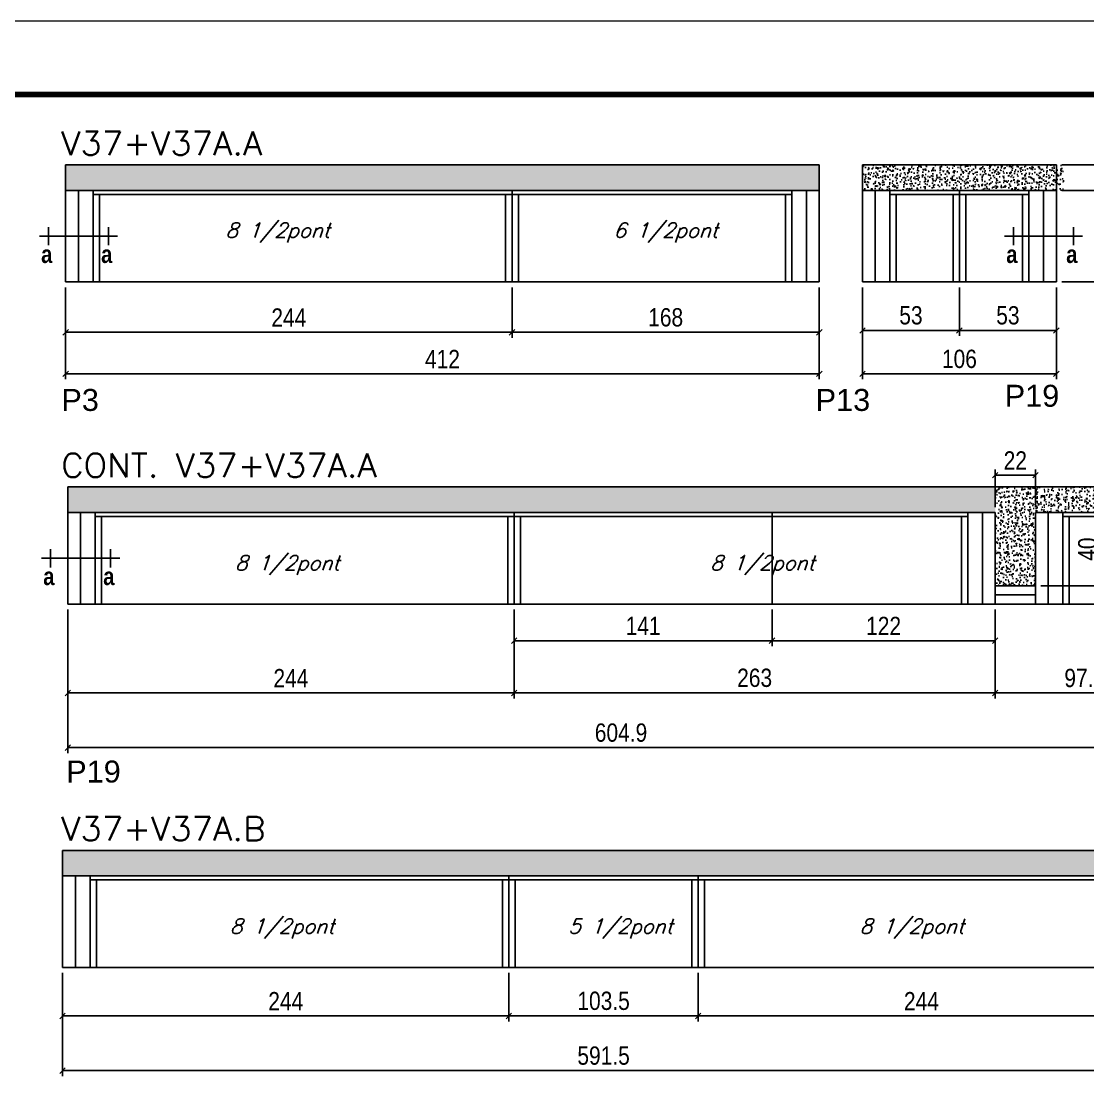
# Model space of a CAD drawing. Header units: millimetres. Extents: x 2921 to 9246, y 316 to 11751.
# Drawn here: x 8078 to 8661, y 4232 to 4812 of the extents above; entities that cross this region are included whole.
import ezdxf

# ---------------------------------------------------------------- set-up
doc = ezdxf.new("R2010")
doc.units = ezdxf.units.MM
doc.linetypes.add('DASHED', pattern=[0.75, 0.5, -0.25])
for name, color, linetype in [('1', 3, 'Continuous'), ('5', 5, 'Continuous'), ('COTA', 241, 'Continuous'), ('detalhes', 4, 'Continuous'), ('NOMENCLATURA', 7, 'Continuous'), ('Painéis', 200, 'Continuous'), ('SARR_2.2x7', 40, 'Continuous'), ('SARR_3.5x7', 81, 'Continuous'), ('SARR_EDITAR', 141, 'Continuous'), ('texto', 7, 'Continuous')]:
    doc.layers.add(name, color=color, linetype=linetype)
for name, color, linetype, lineweight in [('Folhas', 255, 'Continuous', 9), ('SARRAFO DE PRESSAO', 251, 'DASHED', 9), ('Texto Seção', 7, 'Continuous', 15)]:
    doc.layers.add(name, color=color, linetype=linetype, lineweight=lineweight)
doc.styles.add('COTA TECNICA', font='techl___.ttf', dxfattribs={"height": 10})
doc.styles.add('REGUA-120', font='ROMANS.shx', dxfattribs={"height": 15})
doc.styles.add('Romans', font='romans.shx')
doc.styles.get("Standard").update_dxf_attribs({"font": 'arial.ttf'})
doc.styles.add('TECNICA', font='techb___.ttf', dxfattribs={"height": 10})
doc.dimstyles.new('PAINEL', dxfattribs={"dimtxt": 10, "dimasz": 3, "dimexe": 3, "dimexo": 3, "dimgap": 3, "dimtad": 1, "dimdec": 1, "dimzin": 12, "dimdsep": 46, "dimtxsty": 'COTA TECNICA', "dimblk1": 'OBLIQUE', "dimblk2": 'OBLIQUE', "dimsah": 1, "dimcen": 0.9, "dimclrd": 4, "dimclre": 4, "dimclrt": 240, "dimadec": 1, "dimazin": 3, "dimtfac": 1, "dimtdec": 1, "dimtmove": 0, "dimatfit": 3, "dimfxl": 1, "dimtolj": 1, "dimtzin": 12, "dimarcsym": 0})

# ---------------------------------------------------------------- blocks, each defined once
blk = doc.blocks.new('9999999999')
at = {"layer": 'Folhas'}
blk.add_lwpolyline([(98138.98, 34190.21), (99623.98, 34190.21), (99623.98, 35240.21), (98138.98, 35240.21)], close=True, dxfattribs=at)
at = {"layer": 'Folhas', "color": 30, "const_width": 3}
blk.add_lwpolyline([(98213.98, 34230.21), (99583.98, 34230.21), (99583.98, 35200.21), (98213.98, 35200.21)], close=True, dxfattribs=at)
blk = doc.blocks.new('_Oblique')
at = {"layer": '1', "color": 0, "lineweight": -2}
blk.add_line((-0.5, -0.5), (0.5, 0.5), dxfattribs=at)
blk = doc.blocks.new('*D354')
at = {"layer": 'Defpoints', "color": 0, "transparency": 16777216}
for p in [(8346.67, 4669.19), (8514.67, 4669.19), (8346.67, 4641.64)]:
    blk.add_point(p, dxfattribs=at)
at = {"layer": 'Painéis', "color": 4, "lineweight": -2, "transparency": 16777216}
for p, q in [((8346.67, 4666.19), (8346.67, 4638.64)), ((8514.67, 4666.19), (8514.67, 4638.64)), ((8514.67, 4641.64), (8346.67, 4641.64))]:
    blk.add_line(p, q, dxfattribs=at)
at = {"layer": 'Painéis', "color": 4, "lineweight": -2, "transparency": 16777216, "xscale": 3, "yscale": 3, "zscale": 3, "rotation": 180}
blk.add_blockref('_Oblique', (8346.67, 4641.64), dxfattribs=at)
at = {"layer": 'Painéis', "color": 4, "lineweight": -2, "transparency": 16777216, "xscale": 3, "yscale": 3, "zscale": 3}
blk.add_blockref('_Oblique', (8514.67, 4641.64), dxfattribs=at)
at = {"layer": 'Painéis', "color": 240, "lineweight": 5, "transparency": 16777216, "insert": (8430.67, 4649.77), "char_height": 10, "attachment_point": 5, "style": 'COTA TECNICA'}
blk.add_mtext('\\A1;168', dxfattribs=at)
blk = doc.blocks.new('*D968')
at = {"layer": 'Defpoints', "color": 0, "transparency": 16777216}
for p in [(8102.67, 4669.19), (8346.67, 4669.19), (8346.67, 4641.64)]:
    blk.add_point(p, dxfattribs=at)
at = {"layer": 'Painéis', "color": 4, "lineweight": -2, "transparency": 16777216}
for p, q in [((8102.67, 4666.19), (8102.67, 4638.64)), ((8346.67, 4666.19), (8346.67, 4638.64)), ((8102.67, 4641.64), (8346.67, 4641.64))]:
    blk.add_line(p, q, dxfattribs=at)
at = {"layer": 'Painéis', "color": 4, "lineweight": -2, "transparency": 16777216, "xscale": 3, "yscale": 3, "zscale": 3, "rotation": 180}
blk.add_blockref('_Oblique', (8102.67, 4641.64), dxfattribs=at)
at = {"layer": 'Painéis', "color": 4, "lineweight": -2, "transparency": 16777216, "xscale": 3, "yscale": 3, "zscale": 3}
blk.add_blockref('_Oblique', (8346.67, 4641.64), dxfattribs=at)
at = {"layer": 'Painéis', "color": 240, "lineweight": 5, "transparency": 16777216, "insert": (8224.67, 4649.71), "char_height": 10, "attachment_point": 5, "style": 'COTA TECNICA'}
blk.add_mtext('\\A1;244', dxfattribs=at)
blk = doc.blocks.new('*D969')
at = {"layer": 'Defpoints', "color": 0, "transparency": 16777216}
for p in [(8102.67, 4669.19), (8514.67, 4669.19), (8514.67, 4618.95)]:
    blk.add_point(p, dxfattribs=at)
at = {"layer": 'Painéis', "color": 4, "lineweight": -2, "transparency": 16777216}
for p, q in [((8102.67, 4666.19), (8102.67, 4615.95)), ((8514.67, 4666.19), (8514.67, 4615.95)), ((8102.67, 4618.95), (8514.67, 4618.95))]:
    blk.add_line(p, q, dxfattribs=at)
at = {"layer": 'Painéis', "color": 4, "lineweight": -2, "transparency": 16777216, "xscale": 3, "yscale": 3, "zscale": 3, "rotation": 180}
blk.add_blockref('_Oblique', (8102.67, 4618.95), dxfattribs=at)
at = {"layer": 'Painéis', "color": 4, "lineweight": -2, "transparency": 16777216, "xscale": 3, "yscale": 3, "zscale": 3}
blk.add_blockref('_Oblique', (8514.67, 4618.95), dxfattribs=at)
at = {"layer": 'Painéis', "color": 240, "lineweight": 5, "transparency": 16777216, "insert": (8308.67, 4627.02), "char_height": 10, "attachment_point": 5, "style": 'COTA TECNICA'}
blk.add_mtext('\\A1;412', dxfattribs=at)
blk = doc.blocks.new('*D356')
at = {"layer": 'Defpoints', "color": 0, "transparency": 16777216}
for p in [(8591.25, 4669.19), (8644.25, 4669.19), (8591.25, 4642.65)]:
    blk.add_point(p, dxfattribs=at)
at = {"layer": 'Painéis', "color": 4, "lineweight": -2, "transparency": 16777216}
for p, q in [((8591.25, 4666.19), (8591.25, 4639.65)), ((8644.25, 4666.19), (8644.25, 4639.65)), ((8644.25, 4642.65), (8591.25, 4642.65))]:
    blk.add_line(p, q, dxfattribs=at)
at = {"layer": 'Painéis', "color": 4, "lineweight": -2, "transparency": 16777216, "xscale": 3, "yscale": 3, "zscale": 3, "rotation": 180}
blk.add_blockref('_Oblique', (8591.25, 4642.65), dxfattribs=at)
at = {"layer": 'Painéis', "color": 4, "lineweight": -2, "transparency": 16777216, "xscale": 3, "yscale": 3, "zscale": 3}
blk.add_blockref('_Oblique', (8644.25, 4642.65), dxfattribs=at)
at = {"layer": 'Painéis', "color": 240, "lineweight": 5, "transparency": 16777216, "insert": (8617.75, 4650.87), "char_height": 10, "attachment_point": 5, "style": 'COTA TECNICA'}
blk.add_mtext('\\A1;53', dxfattribs=at)
blk = doc.blocks.new('*D970')
at = {"layer": 'Defpoints', "color": 0, "transparency": 16777216}
for p in [(8538.25, 4669.19), (8591.25, 4669.19), (8591.25, 4642.65)]:
    blk.add_point(p, dxfattribs=at)
at = {"layer": 'Painéis', "color": 4, "lineweight": -2, "transparency": 16777216}
for p, q in [((8538.25, 4666.19), (8538.25, 4639.65)), ((8591.25, 4666.19), (8591.25, 4639.65)), ((8538.25, 4642.65), (8591.25, 4642.65))]:
    blk.add_line(p, q, dxfattribs=at)
at = {"layer": 'Painéis', "color": 4, "lineweight": -2, "transparency": 16777216, "xscale": 3, "yscale": 3, "zscale": 3, "rotation": 180}
blk.add_blockref('_Oblique', (8538.25, 4642.65), dxfattribs=at)
at = {"layer": 'Painéis', "color": 4, "lineweight": -2, "transparency": 16777216, "xscale": 3, "yscale": 3, "zscale": 3}
blk.add_blockref('_Oblique', (8591.25, 4642.65), dxfattribs=at)
at = {"layer": 'Painéis', "color": 240, "lineweight": 5, "transparency": 16777216, "insert": (8564.75, 4650.87), "char_height": 10, "attachment_point": 5, "style": 'COTA TECNICA'}
blk.add_mtext('\\A1;53', dxfattribs=at)
blk = doc.blocks.new('*D357')
at = {"layer": 'Defpoints', "color": 0, "transparency": 16777216}
for p in [(8538.25, 4669.19), (8644.25, 4669.19), (8644.25, 4618.95)]:
    blk.add_point(p, dxfattribs=at)
at = {"layer": 'Painéis', "color": 4, "lineweight": -2, "transparency": 16777216}
for p, q in [((8538.25, 4666.19), (8538.25, 4615.95)), ((8644.25, 4666.19), (8644.25, 4615.95)), ((8538.25, 4618.95), (8644.25, 4618.95))]:
    blk.add_line(p, q, dxfattribs=at)
at = {"layer": 'Painéis', "color": 4, "lineweight": -2, "transparency": 16777216, "xscale": 3, "yscale": 3, "zscale": 3, "rotation": 180}
blk.add_blockref('_Oblique', (8538.25, 4618.95), dxfattribs=at)
at = {"layer": 'Painéis', "color": 4, "lineweight": -2, "transparency": 16777216, "xscale": 3, "yscale": 3, "zscale": 3}
blk.add_blockref('_Oblique', (8644.25, 4618.95), dxfattribs=at)
at = {"layer": 'Painéis', "color": 240, "lineweight": 5, "transparency": 16777216, "insert": (8591.25, 4627.05), "char_height": 10, "attachment_point": 5, "style": 'COTA TECNICA'}
blk.add_mtext('\\A1;106', dxfattribs=at)
blk = doc.blocks.new('*D358')
at = {"layer": 'COTA', "color": 4, "linetype": 'ByBlock', "lineweight": -2, "transparency": 16777216}
for p, q in [((8103.81, 4490.09), (8103.81, 4441.48)), ((8347.81, 4490.09), (8347.81, 4441.48)), ((8103.81, 4444.48), (8347.81, 4444.48))]:
    blk.add_line(p, q, dxfattribs=at)
at = {"layer": 'Defpoints', "color": 0, "linetype": 'ByBlock', "transparency": 16777216}
for p in [(8103.81, 4493.09), (8347.81, 4493.09), (8347.81, 4444.48)]:
    blk.add_point(p, dxfattribs=at)
at = {"layer": 'COTA', "color": 4, "linetype": 'ByBlock', "lineweight": -2, "transparency": 16777216, "xscale": 3, "yscale": 3, "zscale": 3, "rotation": 180}
blk.add_blockref('_Oblique', (8103.81, 4444.48), dxfattribs=at)
at = {"layer": 'COTA', "color": 4, "linetype": 'ByBlock', "lineweight": -2, "transparency": 16777216, "xscale": 3, "yscale": 3, "zscale": 3}
blk.add_blockref('_Oblique', (8347.81, 4444.48), dxfattribs=at)
at = {"layer": 'COTA', "color": 240, "linetype": 'ByBlock', "transparency": 16777216, "insert": (8225.81, 4452.56), "char_height": 10, "attachment_point": 5, "style": 'COTA TECNICA'}
blk.add_mtext('\\A1;244', dxfattribs=at)
blk = doc.blocks.new('*D359')
at = {"layer": 'COTA', "color": 4, "linetype": 'ByBlock', "lineweight": -2, "transparency": 16777216}
for p, q in [((8347.81, 4490.09), (8347.81, 4441.48)), ((8610.81, 4490.09), (8610.81, 4441.48)), ((8347.81, 4444.48), (8610.81, 4444.48))]:
    blk.add_line(p, q, dxfattribs=at)
at = {"layer": 'Defpoints', "color": 0, "linetype": 'ByBlock', "transparency": 16777216}
for p in [(8347.81, 4493.09), (8610.81, 4493.09), (8610.81, 4444.48)]:
    blk.add_point(p, dxfattribs=at)
at = {"layer": 'COTA', "color": 4, "linetype": 'ByBlock', "lineweight": -2, "transparency": 16777216, "xscale": 3, "yscale": 3, "zscale": 3, "rotation": 180}
blk.add_blockref('_Oblique', (8347.81, 4444.48), dxfattribs=at)
at = {"layer": 'COTA', "color": 4, "linetype": 'ByBlock', "lineweight": -2, "transparency": 16777216, "xscale": 3, "yscale": 3, "zscale": 3}
blk.add_blockref('_Oblique', (8610.81, 4444.48), dxfattribs=at)
at = {"layer": 'COTA', "color": 240, "linetype": 'ByBlock', "transparency": 16777216, "insert": (8479.31, 4452.7), "char_height": 10, "width": 210.731, "attachment_point": 5, "style": 'COTA TECNICA'}
blk.add_mtext('\\A1;263', dxfattribs=at)
blk = doc.blocks.new('*D971')
at = {"layer": 'COTA', "color": 4, "linetype": 'ByBlock', "lineweight": -2, "transparency": 16777216}
for p, q in [((8103.81, 4490.09), (8103.81, 4411.6)), ((8708.71, 4490.09), (8708.71, 4411.6)), ((8103.81, 4414.6), (8708.71, 4414.6))]:
    blk.add_line(p, q, dxfattribs=at)
at = {"layer": 'Defpoints', "color": 0, "linetype": 'ByBlock', "transparency": 16777216}
for p in [(8103.81, 4493.09), (8708.71, 4493.09), (8708.71, 4414.6)]:
    blk.add_point(p, dxfattribs=at)
at = {"layer": 'COTA', "color": 4, "linetype": 'ByBlock', "lineweight": -2, "transparency": 16777216, "xscale": 3, "yscale": 3, "zscale": 3, "rotation": 180}
blk.add_blockref('_Oblique', (8103.81, 4414.6), dxfattribs=at)
at = {"layer": 'COTA', "color": 4, "linetype": 'ByBlock', "lineweight": -2, "transparency": 16777216, "xscale": 3, "yscale": 3, "zscale": 3}
blk.add_blockref('_Oblique', (8708.71, 4414.6), dxfattribs=at)
at = {"layer": 'COTA', "color": 240, "linetype": 'ByBlock', "transparency": 16777216, "insert": (8406.26, 4422.73), "char_height": 10, "attachment_point": 5, "style": 'COTA TECNICA'}
blk.add_mtext('\\A1;604.9', dxfattribs=at)
blk = doc.blocks.new('*D360')
at = {"layer": 'Defpoints', "color": 0, "transparency": 16777216}
for p in [(8488.81, 4493.09), (8610.81, 4493.09), (8488.81, 4473.05)]:
    blk.add_point(p, dxfattribs=at)
at = {"layer": 'Painéis', "color": 4, "lineweight": -2, "transparency": 16777216}
for p, q in [((8488.81, 4490.09), (8488.81, 4470.05)), ((8610.81, 4490.09), (8610.81, 4470.05)), ((8610.81, 4473.05), (8488.81, 4473.05))]:
    blk.add_line(p, q, dxfattribs=at)
at = {"layer": 'Painéis', "color": 4, "lineweight": -2, "transparency": 16777216, "xscale": 3, "yscale": 3, "zscale": 3, "rotation": 180}
blk.add_blockref('_Oblique', (8488.81, 4473.05), dxfattribs=at)
at = {"layer": 'Painéis', "color": 4, "lineweight": -2, "transparency": 16777216, "xscale": 3, "yscale": 3, "zscale": 3}
blk.add_blockref('_Oblique', (8610.81, 4473.05), dxfattribs=at)
at = {"layer": 'Painéis', "color": 240, "lineweight": 5, "transparency": 16777216, "insert": (8549.81, 4481.11), "char_height": 10, "attachment_point": 5, "style": 'COTA TECNICA'}
blk.add_mtext('\\A1;122', dxfattribs=at)
blk = doc.blocks.new('*D361')
at = {"layer": 'Defpoints', "color": 0, "transparency": 16777216}
for p in [(8347.81, 4493.09), (8488.81, 4493.09), (8347.81, 4473.05)]:
    blk.add_point(p, dxfattribs=at)
at = {"layer": 'Painéis', "color": 4, "lineweight": -2, "transparency": 16777216}
for p, q in [((8347.81, 4490.09), (8347.81, 4470.05)), ((8488.81, 4490.09), (8488.81, 4470.05)), ((8488.81, 4473.05), (8347.81, 4473.05))]:
    blk.add_line(p, q, dxfattribs=at)
at = {"layer": 'Painéis', "color": 4, "lineweight": -2, "transparency": 16777216, "xscale": 3, "yscale": 3, "zscale": 3, "rotation": 180}
blk.add_blockref('_Oblique', (8347.81, 4473.05), dxfattribs=at)
at = {"layer": 'Painéis', "color": 4, "lineweight": -2, "transparency": 16777216, "xscale": 3, "yscale": 3, "zscale": 3}
blk.add_blockref('_Oblique', (8488.81, 4473.05), dxfattribs=at)
at = {"layer": 'Painéis', "color": 240, "lineweight": 5, "transparency": 16777216, "insert": (8418.31, 4481.13), "char_height": 10, "attachment_point": 5, "style": 'COTA TECNICA'}
blk.add_mtext('\\A1;141', dxfattribs=at)
blk = doc.blocks.new('*D362')
at = {"layer": 'COTA', "color": 4, "lineweight": -2, "transparency": 16777216}
for p, q in [((8610.81, 4490.09), (8610.81, 4441.48)), ((8708.71, 4490.09), (8708.71, 4441.48)), ((8610.81, 4444.48), (8708.71, 4444.48))]:
    blk.add_line(p, q, dxfattribs=at)
at = {"layer": 'Defpoints', "color": 0, "transparency": 16777216}
for p in [(8610.81, 4493.09), (8708.71, 4493.09), (8708.71, 4444.48)]:
    blk.add_point(p, dxfattribs=at)
at = {"layer": 'COTA', "color": 4, "lineweight": -2, "transparency": 16777216, "xscale": 3, "yscale": 3, "zscale": 3, "rotation": 180}
blk.add_blockref('_Oblique', (8610.81, 4444.48), dxfattribs=at)
at = {"layer": 'COTA', "color": 4, "lineweight": -2, "transparency": 16777216, "xscale": 3, "yscale": 3, "zscale": 3}
blk.add_blockref('_Oblique', (8708.71, 4444.48), dxfattribs=at)
at = {"layer": 'COTA', "color": 240, "transparency": 16777216, "insert": (8659.76, 4452.59), "char_height": 10, "attachment_point": 5, "style": 'COTA TECNICA'}
blk.add_mtext('\\A1;97.9', dxfattribs=at)
blk = doc.blocks.new('*D972')
at = {"layer": 'COTA', "color": 4, "lineweight": -2, "transparency": 16777216}
for p, q in [((8635.81, 4543.09), (8672.32, 4543.09)), ((8669.32, 4503.09), (8669.32, 4543.09)), ((8635.81, 4503.09), (8672.32, 4503.09))]:
    blk.add_line(p, q, dxfattribs=at)
at = {"layer": 'Defpoints', "color": 0, "transparency": 16777216}
for p in [(8632.81, 4543.09), (8669.32, 4543.09), (8632.81, 4503.09)]:
    blk.add_point(p, dxfattribs=at)
at = {"layer": 'COTA', "color": 4, "lineweight": -2, "transparency": 16777216, "xscale": 3, "yscale": 3, "zscale": 3}
for p, rotation in [((8669.32, 4543.09), 90), ((8669.32, 4503.09), 270)]:
    blk.add_blockref('_Oblique', p, dxfattribs=dict(at, rotation=rotation))
at = {"layer": 'COTA', "color": 240, "transparency": 16777216, "insert": (8661.22, 4523.09), "char_height": 10, "attachment_point": 5, "rotation": 90, "style": 'COTA TECNICA'}
blk.add_mtext('\\A1;40', dxfattribs=at)
blk = doc.blocks.new('*D973')
at = {"layer": 'COTA', "color": 4, "lineweight": -2, "transparency": 16777216}
for p, q in [((8610.81, 4546.09), (8610.81, 4566.58)), ((8632.81, 4546.09), (8632.81, 4566.58)), ((8632.81, 4563.58), (8610.81, 4563.58))]:
    blk.add_line(p, q, dxfattribs=at)
at = {"layer": 'Defpoints', "color": 0, "transparency": 16777216}
for p in [(8610.81, 4563.58), (8610.81, 4543.09), (8632.81, 4543.09)]:
    blk.add_point(p, dxfattribs=at)
at = {"layer": 'COTA', "color": 4, "lineweight": -2, "transparency": 16777216, "xscale": 3, "yscale": 3, "zscale": 3, "rotation": 180}
blk.add_blockref('_Oblique', (8610.81, 4563.58), dxfattribs=at)
at = {"layer": 'COTA', "color": 4, "lineweight": -2, "transparency": 16777216, "xscale": 3, "yscale": 3, "zscale": 3}
blk.add_blockref('_Oblique', (8632.81, 4563.58), dxfattribs=at)
at = {"layer": 'COTA', "color": 240, "transparency": 16777216, "insert": (8621.81, 4571.58), "char_height": 10, "attachment_point": 5, "style": 'COTA TECNICA'}
blk.add_mtext('\\A1;22', dxfattribs=at)
blk = doc.blocks.new('*D363')
at = {"layer": 'Defpoints', "color": 0, "transparency": 16777216}
for p in [(8644.25, 4733.19), (8699.34, 4733.19), (8644.25, 4669.19)]:
    blk.add_point(p, dxfattribs=at)
at = {"layer": 'Painéis', "color": 4, "lineweight": -2, "transparency": 16777216}
for p, q in [((8647.25, 4733.19), (8702.34, 4733.19)), ((8699.34, 4669.19), (8699.34, 4733.19)), ((8647.25, 4669.19), (8702.34, 4669.19))]:
    blk.add_line(p, q, dxfattribs=at)
at = {"layer": 'Painéis', "color": 4, "lineweight": -2, "transparency": 16777216, "xscale": 3, "yscale": 3, "zscale": 3}
for p, rotation in [((8699.34, 4733.19), 90), ((8699.34, 4669.19), 270)]:
    blk.add_blockref('_Oblique', p, dxfattribs=dict(at, rotation=rotation))
at = {"layer": 'Painéis', "color": 240, "lineweight": 5, "transparency": 16777216, "insert": (8691.23, 4701.19), "char_height": 10, "attachment_point": 5, "rotation": 90, "style": 'COTA TECNICA'}
blk.add_mtext('\\A1;64', dxfattribs=at)
blk = doc.blocks.new('*D364')
at = {"layer": 'Defpoints', "color": 0, "transparency": 16777216}
for p in [(8644.25, 4719.19), (8678.57, 4719.19), (8644.25, 4669.19)]:
    blk.add_point(p, dxfattribs=at)
at = {"layer": 'Painéis', "color": 4, "lineweight": -2, "transparency": 16777216}
for p, q in [((8647.25, 4719.19), (8681.57, 4719.19)), ((8678.57, 4669.19), (8678.57, 4719.19)), ((8647.25, 4669.19), (8681.57, 4669.19))]:
    blk.add_line(p, q, dxfattribs=at)
at = {"layer": 'Painéis', "color": 4, "lineweight": -2, "transparency": 16777216, "xscale": 3, "yscale": 3, "zscale": 3}
for p, rotation in [((8678.57, 4719.19), 90), ((8678.57, 4669.19), 270)]:
    blk.add_blockref('_Oblique', p, dxfattribs=dict(at, rotation=rotation))
at = {"layer": 'Painéis', "color": 240, "lineweight": 5, "transparency": 16777216, "insert": (8670.46, 4694.19), "char_height": 10, "attachment_point": 5, "rotation": 90, "style": 'COTA TECNICA'}
blk.add_mtext('\\A1;50', dxfattribs=at)
blk = doc.blocks.new('*D365')
at = {"layer": 'Defpoints', "color": 0, "transparency": 16777216}
for p in [(8644.25, 4733.19), (8678.57, 4733.19), (8644.25, 4719.19)]:
    blk.add_point(p, dxfattribs=at)
at = {"layer": 'Painéis', "color": 4, "lineweight": -2, "transparency": 16777216}
for p, q in [((8678.57, 4733.19), (8678.57, 4752.31)), ((8647.25, 4733.19), (8681.57, 4733.19)), ((8678.57, 4719.19), (8678.57, 4733.19)), ((8647.25, 4719.19), (8681.57, 4719.19))]:
    blk.add_line(p, q, dxfattribs=at)
at = {"layer": 'Painéis', "color": 4, "lineweight": -2, "transparency": 16777216, "xscale": 3, "yscale": 3, "zscale": 3}
for p, rotation in [((8678.57, 4733.19), 90), ((8678.57, 4719.19), 270)]:
    blk.add_blockref('_Oblique', p, dxfattribs=dict(at, rotation=rotation))
at = {"layer": 'Painéis', "color": 240, "lineweight": 5, "transparency": 16777216, "insert": (8670.49, 4744.25), "char_height": 10, "attachment_point": 5, "rotation": 90, "style": 'COTA TECNICA'}
blk.add_mtext('\\A1;14', dxfattribs=at)
blk = doc.blocks.new('*D369')
at = {"layer": 'COTA', "color": 4, "linetype": 'ByBlock', "lineweight": -2, "transparency": 16777216}
for p, q in [((8100.98, 4291.43), (8100.98, 4264.89)), ((8344.98, 4291.43), (8344.98, 4264.89)), ((8100.98, 4267.89), (8344.98, 4267.89))]:
    blk.add_line(p, q, dxfattribs=at)
at = {"layer": 'Defpoints', "color": 0, "linetype": 'ByBlock', "transparency": 16777216}
for p in [(8100.98, 4294.43), (8344.98, 4294.43), (8344.98, 4267.89)]:
    blk.add_point(p, dxfattribs=at)
at = {"layer": 'COTA', "color": 4, "linetype": 'ByBlock', "lineweight": -2, "transparency": 16777216, "xscale": 3, "yscale": 3, "zscale": 3, "rotation": 180}
blk.add_blockref('_Oblique', (8100.98, 4267.89), dxfattribs=at)
at = {"layer": 'COTA', "color": 4, "linetype": 'ByBlock', "lineweight": -2, "transparency": 16777216, "xscale": 3, "yscale": 3, "zscale": 3}
blk.add_blockref('_Oblique', (8344.98, 4267.89), dxfattribs=at)
at = {"layer": 'COTA', "color": 240, "linetype": 'ByBlock', "transparency": 16777216, "insert": (8222.98, 4275.97), "char_height": 10, "attachment_point": 5, "style": 'COTA TECNICA'}
blk.add_mtext('\\A1;244', dxfattribs=at)
blk = doc.blocks.new('*D370')
at = {"layer": 'COTA', "color": 4, "linetype": 'ByBlock', "lineweight": -2, "transparency": 16777216}
for p, q in [((8448.48, 4291.43), (8448.48, 4264.89)), ((8692.48, 4291.43), (8692.48, 4264.89)), ((8448.48, 4267.89), (8692.48, 4267.89))]:
    blk.add_line(p, q, dxfattribs=at)
at = {"layer": 'Defpoints', "color": 0, "linetype": 'ByBlock', "transparency": 16777216}
for p in [(8448.48, 4294.43), (8692.48, 4294.43), (8692.48, 4267.89)]:
    blk.add_point(p, dxfattribs=at)
at = {"layer": 'COTA', "color": 4, "linetype": 'ByBlock', "lineweight": -2, "transparency": 16777216, "xscale": 3, "yscale": 3, "zscale": 3, "rotation": 180}
blk.add_blockref('_Oblique', (8448.48, 4267.89), dxfattribs=at)
at = {"layer": 'COTA', "color": 4, "linetype": 'ByBlock', "lineweight": -2, "transparency": 16777216, "xscale": 3, "yscale": 3, "zscale": 3}
blk.add_blockref('_Oblique', (8692.48, 4267.89), dxfattribs=at)
at = {"layer": 'COTA', "color": 240, "linetype": 'ByBlock', "transparency": 16777216, "insert": (8570.48, 4275.97), "char_height": 10, "width": 210.731, "attachment_point": 5, "style": 'COTA TECNICA'}
blk.add_mtext('\\A1;244', dxfattribs=at)
blk = doc.blocks.new('*D974')
at = {"layer": 'COTA', "color": 4, "linetype": 'ByBlock', "lineweight": -2, "transparency": 16777216}
for p, q in [((8100.98, 4291.43), (8100.98, 4235.01)), ((8692.48, 4291.43), (8692.48, 4235.01)), ((8100.98, 4238.01), (8692.48, 4238.01))]:
    blk.add_line(p, q, dxfattribs=at)
at = {"layer": 'Defpoints', "color": 0, "linetype": 'ByBlock', "transparency": 16777216}
for p in [(8100.98, 4294.43), (8692.48, 4294.43), (8692.48, 4238.01)]:
    blk.add_point(p, dxfattribs=at)
at = {"layer": 'COTA', "color": 4, "linetype": 'ByBlock', "lineweight": -2, "transparency": 16777216, "xscale": 3, "yscale": 3, "zscale": 3, "rotation": 180}
blk.add_blockref('_Oblique', (8100.98, 4238.01), dxfattribs=at)
at = {"layer": 'COTA', "color": 4, "linetype": 'ByBlock', "lineweight": -2, "transparency": 16777216, "xscale": 3, "yscale": 3, "zscale": 3}
blk.add_blockref('_Oblique', (8692.48, 4238.01), dxfattribs=at)
at = {"layer": 'COTA', "color": 240, "linetype": 'ByBlock', "transparency": 16777216, "insert": (8396.73, 4246.15), "char_height": 10, "attachment_point": 5, "style": 'COTA TECNICA'}
blk.add_mtext('\\A1;591.5', dxfattribs=at)
blk = doc.blocks.new('*D371')
at = {"layer": 'COTA', "color": 4, "linetype": 'ByBlock', "lineweight": -2, "transparency": 16777216}
for p, q in [((8344.98, 4291.43), (8344.98, 4264.89)), ((8448.48, 4291.43), (8448.48, 4264.89)), ((8344.98, 4267.89), (8448.48, 4267.89))]:
    blk.add_line(p, q, dxfattribs=at)
at = {"layer": 'Defpoints', "color": 0, "linetype": 'ByBlock', "transparency": 16777216}
for p in [(8344.98, 4294.43), (8448.48, 4294.43), (8448.48, 4267.89)]:
    blk.add_point(p, dxfattribs=at)
at = {"layer": 'COTA', "color": 4, "linetype": 'ByBlock', "lineweight": -2, "transparency": 16777216, "xscale": 3, "yscale": 3, "zscale": 3, "rotation": 180}
blk.add_blockref('_Oblique', (8344.98, 4267.89), dxfattribs=at)
at = {"layer": 'COTA', "color": 4, "linetype": 'ByBlock', "lineweight": -2, "transparency": 16777216, "xscale": 3, "yscale": 3, "zscale": 3}
blk.add_blockref('_Oblique', (8448.48, 4267.89), dxfattribs=at)
at = {"layer": 'COTA', "color": 240, "linetype": 'ByBlock', "transparency": 16777216, "insert": (8396.73, 4276.11), "char_height": 10, "attachment_point": 5, "style": 'COTA TECNICA'}
blk.add_mtext('\\A1;103.5', dxfattribs=at)

msp = doc.modelspace()

# ---------------------------------------------------------------- hatches: boundary and pattern name
at = {"layer": 'COTA', "linetype": 'ByBlock'}
h = msp.add_hatch(dxfattribs=at)
h.set_pattern_fill('AR-CONC', color=256, scale=0.03)
h.set_pattern_definition([(50, (6537.949, -11822.6404), (5.4655401, -0.4781726), [0.5715, -6.2865]), (355, (6537.949, -11822.6404), (-1.0573026, 5.7317054), [0.4572, -5.0292175]), (100.451445, (6538.4043, -11822.68), (4.4082374, 5.2535326), [0.4857003, -5.3427073]), (46.1842, (6537.949, -11821.1164), (8.1323712, -1.2612698), [0.85725, -9.42975]), (96.63556, (6538.6266, -11821.2215), (7.122124, 7.4227837), [0.7285507, -8.0140682]), (351.18415, (6537.949, -11821.116), (7.122124, 7.4227837), [0.685799, -7.543792]), (21, (6538.711, -11821.4974), (4.5484317, -3.067956), [0.5715, -6.2865]), (326, (6538.711, -11821.4974), (1.8540609, 5.525639), [0.4572, -5.0292]), (71.451445, (6539.09, -11821.753), (6.4024926, 2.457683), [0.4857003, -5.3426981]), (37.5, (6537.9489, -11822.6404), (0.0926581, 2.53665117), [0, -4.96824, 0, -5.1054, 0, -5.04825]), (7.5, (6537.949, -11822.6404), (2.00458988, 3.00541724), [0, -2.91084, 0, -4.85394, 0, -1.92405]), (327.5, (6536.2496, -11822.6404), (4.06771786, -0.17186232), [0, -1.905, 0, -5.9436, 0, -7.8867]), (317.5, (6535.4876, -11822.6404), (4.44387544, 0.7627947), [0, -2.4765, 0, -3.94716, 0, -5.6007])])
h.paths.add_polyline_path([(8514.67, 4719.19), (8514.67, 4733.19), (8102.67, 4733.19), (8102.67, 4719.19)])
h = msp.add_hatch(dxfattribs=at)
h.set_pattern_fill('AR-CONC', color=256, scale=0.03)
h.set_pattern_definition([(50, (6790.533, -11822.6404), (5.4655401, -0.4781726), [0.5715, -6.2865]), (355, (6790.533, -11822.6404), (-1.0573026, 5.7317054), [0.4572, -5.0292175]), (100.451445, (6790.9884, -11822.68), (4.4082374, 5.2535326), [0.4857003, -5.3427073]), (46.1842, (6790.533, -11821.1164), (8.1323712, -1.2612698), [0.85725, -9.42975]), (96.63556, (6791.211, -11821.2215), (7.122124, 7.4227837), [0.7285507, -8.0140682]), (351.18415, (6790.533, -11821.116), (7.122124, 7.4227837), [0.685799, -7.543792]), (21, (6791.295, -11821.4974), (4.5484317, -3.067956), [0.5715, -6.2865]), (326, (6791.295, -11821.4974), (1.8540609, 5.525639), [0.4572, -5.0292]), (71.451445, (6791.674, -11821.753), (6.4024926, 2.457683), [0.4857003, -5.3426981]), (37.5, (6790.533, -11822.6404), (0.0926581, 2.53665117), [0, -4.96824, 0, -5.1054, 0, -5.04825]), (7.5, (6790.533, -11822.6404), (2.00458988, 3.00541724), [0, -2.91084, 0, -4.85394, 0, -1.92405]), (327.5, (6788.8337, -11822.6404), (4.06771786, -0.17186232), [0, -1.905, 0, -5.9436, 0, -7.8867]), (317.5, (6788.0717, -11822.6404), (4.44387544, 0.7627947), [0, -2.4765, 0, -3.94716, 0, -5.6007])])
h.paths.add_polyline_path([(8538.25, 4733.19), (8538.25, 4719.19), (8648.25, 4719.19), (8648.25, 4733.19)])
h = msp.add_hatch(dxfattribs=at)
h.set_pattern_fill('AR-CONC', color=256, scale=0.03)
h.set_pattern_definition([(50, (-123605.6494, -29340.8603), (5.46554007, -0.47817257), [0.5715, -6.2865]), (355, (-123605.6494, -29340.86), (-1.05730264, 5.73170536), [0.4572, -5.02921753]), (100.4514447, (-123605.194, -29340.9), (4.40823741, 5.25353256), [0.48570026, -5.34270734]), (46.1842, (-123605.6494, -29339.336), (8.13237123, -1.26126984), [0.85725, -9.42975]), (96.6355576, (-123604.972, -29339.441), (7.122124, 7.42278374), [0.7285507, -8.01406824]), (351.184151, (-123605.649, -29339.336), (7.122124, 7.42278374), [0.685799, -7.54379196]), (21, (-123604.8874, -29339.7173), (4.54843174, -3.06795595), [0.5715, -6.2865]), (326, (-123604.8874, -29339.717), (1.85406085, 5.52563898), [0.4572, -5.0292]), (71.451445, (-123604.5083, -29339.973), (6.40249258, 2.45768307), [0.48570026, -5.34269813]), (37.5, (-123605.6494, -29340.8603), (0.092658098, 2.536651166), [0, -4.96824, 0, -5.1054, 0, -5.04825]), (7.5, (-123605.6494, -29340.8603), (2.004589875, 3.005417245), [0, -2.91084, 0, -4.85394, 0, -1.92405]), (327.5, (-123607.3486, -29340.8603), (4.067717855, -0.17186232), [0, -1.905, 0, -5.9436, 0, -7.8867]), (317.5, (-123608.1106, -29340.8603), (4.44387544, 0.76279473), [0, -2.4765, 0, -3.94716, 0, -5.6007])])
h.paths.add_polyline_path([(8610.81, 4543.09), (8610.81, 4557.09), (8103.81, 4557.09), (8103.81, 4543.09)])
h = msp.add_hatch(dxfattribs=at)
h.set_pattern_fill('AR-CONC', color=256, scale=0.03)
h.set_pattern_definition([(50, (8050.075, -7706.2693), (5.46554, -0.4781726), [0.5715, -6.2865]), (355, (8050.075, -7706.2693), (-1.0573026, 5.7317054), [0.4572, -5.0292175]), (100.451445, (8050.53, -7706.309), (4.4082374, 5.2535326), [0.4857003, -5.3427073]), (46.1842, (8050.075, -7704.745), (8.1323712, -1.26127), [0.85725, -9.42975]), (96.63556, (8050.7525, -7704.8504), (7.122124, 7.4227837), [0.7285507, -8.014068]), (351.18415, (8050.075, -7704.745), (7.122124, 7.422784), [0.685799, -7.543792]), (21, (8050.837, -7705.1263), (4.5484317, -3.067956), [0.5715, -6.2865]), (326, (8050.837, -7705.1263), (1.8540609, 5.525639), [0.4572, -5.0292]), (71.451445, (8051.216, -7705.382), (6.4024926, 2.457683), [0.4857003, -5.3426981]), (37.5, (8050.0748, -7706.2693), (0.0926581, 2.53665117), [0, -4.96824, 0, -5.1054, 0, -5.04825]), (7.5, (8050.0748, -7706.2693), (2.0045899, 3.00541724), [0, -2.91084, 0, -4.85394, 0, -1.92405]), (327.5, (8048.3755, -7706.2693), (4.06771786, -0.17186232), [0, -1.905, 0, -5.9436, 0, -7.8867]), (317.5, (8047.6135, -7706.2693), (4.4438754, 0.7627947), [0, -2.4765, 0, -3.94716, 0, -5.6007])])
h.paths.add_polyline_path([(8610.81, 4557.09), (8610.81, 4503.09), (8632.81, 4503.09), (8632.81, 4543.09), (8708.71, 4543.09), (8708.71, 4557.09)])
h = msp.add_hatch(dxfattribs=at)
h.set_pattern_fill('AR-CONC', color=256, scale=0.03)
h.set_pattern_definition([(50, (-123608.4773, -29539.5217), (5.46554007, -0.47817257), [0.5715, -6.2865]), (355, (-123608.4773, -29539.5217), (-1.05730264, 5.73170536), [0.4572, -5.02921753]), (100.4514447, (-123608.022, -29539.5615), (4.40823741, 5.25353256), [0.48570026, -5.34270734]), (46.1842, (-123608.477, -29537.998), (8.13237123, -1.26126984), [0.85725, -9.42975]), (96.6355576, (-123607.8, -29538.103), (7.122124, 7.42278374), [0.7285507, -8.01406824]), (351.184151, (-123608.477, -29537.998), (7.122124, 7.42278374), [0.685799, -7.54379196]), (21, (-123607.7153, -29538.3787), (4.54843174, -3.06795595), [0.5715, -6.2865]), (326, (-123607.7153, -29538.3787), (1.85406085, 5.52563898), [0.4572, -5.0292]), (71.451445, (-123607.3363, -29538.6343), (6.40249258, 2.45768307), [0.48570026, -5.34269813]), (37.5, (-123608.4773, -29539.5217), (0.092658098, 2.536651166), [0, -4.96824, 0, -5.1054, 0, -5.04825]), (7.5, (-123608.4773, -29539.5217), (2.004589875, 3.005417245), [0, -2.91084, 0, -4.85394, 0, -1.92405]), (327.5, (-123610.1766, -29539.5217), (4.067717855, -0.17186232), [0, -1.905, 0, -5.9436, 0, -7.8867]), (317.5, (-123610.9386, -29539.5217), (4.44387544, 0.76279473), [0, -2.4765, 0, -3.94716, 0, -5.6007])])
h.paths.add_polyline_path([(8691.98, 4344.43), (8691.98, 4358.43), (8100.98, 4358.43), (8100.98, 4344.43)])

# ---------------------------------------------------------------- linework, layer by layer
for p, q in [((8102.67, 4733.19), (8514.67, 4733.19)), ((8102.67, 4719.19), (8102.67, 4733.19)), ((8514.67, 4719.19), (8514.67, 4733.19)), ((8538.25, 4733.19), (8644.25, 4733.19)), ((8538.25, 4719.19), (8538.25, 4733.19)), ((8644.25, 4719.19), (8644.25, 4733.19)), ((8610.81, 4557.09), (8103.81, 4557.09)), ((8103.81, 4543.09), (8103.81, 4557.09)), ((8708.71, 4557.09), (8610.81, 4557.09)), ((8610.81, 4503.09), (8610.81, 4503.09)), ((8610.81, 4493.09), (8610.81, 4493.09)), ((8692.48, 4358.43), (8100.98, 4358.43)), ((8100.98, 4344.43), (8100.98, 4358.43))]:
    msp.add_line(p, q, dxfattribs=at)
at = {"layer": 'NOMENCLATURA', "linetype": 'Continuous'}
for p, q in [((8093.29, 4699.17), (8093.29, 4689.21)), ((8126.05, 4699.17), (8126.05, 4689.21)), ((8620.87, 4699.17), (8620.87, 4689.21)), ((8653.63, 4699.17), (8653.63, 4689.21)), ((8088.29, 4694.19), (8131.05, 4694.19)), ((8615.87, 4694.19), (8658.63, 4694.19)), ((8132.2, 4518.09), (8089.43, 4518.09)), ((8094.43, 4523.07), (8094.43, 4513.12)), ((8127.2, 4523.07), (8127.2, 4513.12))]:
    msp.add_line(p, q, dxfattribs=at)
at = {"layer": 'Painéis', "linetype": 'ByBlock'}
for p, q in [((8102.67, 4669.19), (8102.67, 4719.19)), ((8102.67, 4719.19), (8514.67, 4719.19)), ((8346.67, 4669.19), (8346.67, 4719.19)), ((8538.25, 4669.19), (8538.25, 4719.19)), ((8538.25, 4719.19), (8644.25, 4719.19)), ((8591.25, 4669.19), (8591.25, 4719.19)), ((8102.67, 4669.19), (8514.67, 4669.19)), ((8538.25, 4669.19), (8644.25, 4669.19)), ((8103.81, 4543.09), (8610.81, 4543.09)), ((8103.81, 4493.09), (8103.81, 4543.09)), ((8347.81, 4493.09), (8347.81, 4543.09)), ((8488.81, 4493.09), (8488.81, 4543.09)), ((8610.81, 4493.09), (8610.81, 4543.09)), ((8708.71, 4543.09), (8632.81, 4543.09)), ((8103.81, 4493.09), (8610.81, 4493.09)), ((8708.71, 4493.09), (8610.81, 4493.09)), ((8100.98, 4344.43), (8692.48, 4344.43)), ((8100.98, 4294.43), (8100.98, 4344.43)), ((8344.98, 4294.43), (8344.98, 4344.43)), ((8448.48, 4294.43), (8448.48, 4344.43)), ((8100.98, 4294.43), (8692.48, 4294.43))]:
    msp.add_line(p, q, dxfattribs=at)
at = {"layer": 'Painéis'}
for p, q in [((8514.67, 4669.19), (8514.67, 4719.19)), ((8644.25, 4669.19), (8644.25, 4719.19)), ((8632.81, 4503.09), (8632.81, 4543.09)), ((8610.81, 4503.09), (8632.81, 4503.09))]:
    msp.add_line(p, q, dxfattribs=at)
at = {"layer": 'SARR_2.2x7', "linetype": 'Continuous'}
for p, q in [((8109.67, 4669.19), (8109.67, 4719.19)), ((8117.67, 4716.99), (8346.67, 4716.99)), ((8346.67, 4716.99), (8499.67, 4716.99)), ((8507.67, 4669.19), (8507.67, 4719.19)), ((8545.25, 4669.19), (8545.25, 4719.19)), ((8553.25, 4716.99), (8591.25, 4716.99)), ((8591.25, 4716.99), (8629.25, 4716.99)), ((8637.25, 4669.19), (8637.25, 4719.19)), ((8110.81, 4493.09), (8110.81, 4543.09)), ((8603.81, 4493.09), (8603.81, 4543.09)), ((8639.81, 4493.09), (8639.81, 4543.09)), ((8118.81, 4540.89), (8347.81, 4540.89)), ((8347.81, 4540.89), (8595.81, 4540.89)), ((8693.71, 4540.89), (8647.81, 4540.89)), ((8632.81, 4503.09), (8632.81, 4493.09)), ((8107.98, 4294.43), (8107.98, 4344.43)), ((8115.98, 4342.23), (8344.98, 4342.23)), ((8344.98, 4342.23), (8448.48, 4342.23)), ((8448.48, 4342.23), (8677.48, 4342.23))]:
    msp.add_line(p, q, dxfattribs=at)
at = {"layer": 'SARR_3.5x7'}
for p, q in [((8117.67, 4719.19), (8117.67, 4669.19)), ((8121.17, 4716.99), (8121.17, 4669.19)), ((8343.17, 4716.99), (8343.17, 4669.19)), ((8346.67, 4716.99), (8346.67, 4669.19)), ((8350.17, 4716.99), (8350.17, 4669.19)), ((8496.17, 4716.99), (8496.17, 4669.19)), ((8499.67, 4719.19), (8499.67, 4669.19)), ((8553.25, 4719.19), (8553.25, 4669.19)), ((8556.75, 4716.99), (8556.75, 4669.19)), ((8587.75, 4716.99), (8587.75, 4669.19)), ((8591.25, 4716.99), (8591.25, 4669.19)), ((8594.75, 4716.99), (8594.75, 4669.19)), ((8625.75, 4716.99), (8625.75, 4669.19)), ((8629.25, 4719.19), (8629.25, 4669.19)), ((8118.81, 4543.09), (8118.81, 4493.09)), ((8595.81, 4543.09), (8595.81, 4493.09)), ((8647.81, 4543.09), (8647.81, 4493.09)), ((8122.31, 4540.89), (8122.31, 4493.09)), ((8344.31, 4540.89), (8344.31, 4493.09)), ((8347.81, 4540.89), (8347.81, 4493.09)), ((8351.31, 4540.89), (8351.31, 4493.09)), ((8592.31, 4540.89), (8592.31, 4493.09)), ((8651.31, 4540.89), (8651.31, 4493.09)), ((8118.81, 4493.09), (8122.31, 4493.09)), ((8344.31, 4493.09), (8347.81, 4493.09)), ((8347.81, 4493.09), (8351.31, 4493.09)), ((8607.31, 4493.09), (8610.81, 4493.09)), ((8115.98, 4344.43), (8115.98, 4294.43)), ((8119.48, 4342.23), (8119.48, 4294.43)), ((8341.48, 4342.23), (8341.48, 4294.43)), ((8344.98, 4342.23), (8344.98, 4294.43)), ((8348.48, 4342.23), (8348.48, 4294.43)), ((8444.98, 4342.23), (8444.98, 4294.43)), ((8448.48, 4342.23), (8448.48, 4294.43)), ((8451.98, 4342.23), (8451.98, 4294.43)), ((8115.98, 4294.43), (8119.48, 4294.43)), ((8341.48, 4294.43), (8344.98, 4294.43)), ((8344.98, 4294.43), (8348.48, 4294.43))]:
    msp.add_line(p, q, dxfattribs=at)
at = {"layer": 'SARR_EDITAR'}
msp.add_line((8632.81, 4498.09), (8610.81, 4498.09), dxfattribs=at)

# ---------------------------------------------------------------- block references
at = {"layer": 'SARRAFO DE PRESSAO', "color": 6, "linetype": 'ByBlock'}
msp.add_blockref('9999999999', (-90462.85, -30428.56), dxfattribs=at)

# ---------------------------------------------------------------- texts
at = {"layer": '5', "linetype": 'Continuous'}
for s, p in [('P19', (8616.02, 4600.94)), ('P3', (8100.33, 4598.66)), ('P13', (8512.66, 4598.66)), ('P19', (8102.96, 4395.52))]:
    msp.add_text(s, height=12, rotation=0.00004, dxfattribs=at).set_placement(p)
at = {"layer": 'detalhes', "style": 'TECNICA'}
for p in [(8089.28, 4679.53), (8122.06, 4679.53), (8616.86, 4679.53), (8649.64, 4679.53), (8090.42, 4503.44), (8123.2, 4503.44)]:
    msp.add_text('a', height=9.6, dxfattribs=at).set_placement(p)
at = {"layer": 'texto', "color": 2, "char_height": 8, "attachment_point": 5, "style": 'Romans'}
for s, insert in [('{\\Q19;\\C256;8 1/2pont}', (8218.58, 4696.1)), ('{\\Q19;\\C256;6 1/2pont}', (8430.69, 4696.1)), ('{\\Q19;\\C256;8 1/2pont}', (8223.83, 4514.31)), ('{\\Q19;\\C256;8 1/2pont}', (8483.6, 4514.31)), ('{\\Q19;\\C256;8 1/2pont}', (8221, 4315.65)), ('{\\Q19;\\C256;5 1/2pont}', (8405.98, 4315.65)), ('{\\Q19;\\C256;8 1/2pont}', (8565.27, 4315.65))]:
    msp.add_mtext(s, dxfattribs=dict(at, insert=insert))
at = {"layer": 'Texto Seção', "style": 'REGUA-120', "width": 1.05}
for s, p in [('V37+V37A.A', (8100.21, 4738.5)), ('CONT. V37+V37A.A', (8100.21, 4562.41)), ('V37+V37A.B', (8100.21, 4363.75))]:
    msp.add_text(s, height=13, dxfattribs=at).set_placement(p)

# ---------------------------------------------------------------- dimensions: what is measured, and where the dimension line sits
at = {"layer": 'COTA'}
for base, p1, p2, picture, middle in [((8610.81, 4563.58), (8632.81, 4543.09), (8610.81, 4543.09), '*D973', (8621.81, 4571.58)), ((8708.71, 4444.48), (8610.81, 4493.09), (8708.71, 4493.09), '*D362', (8659.76, 4452.59))]:
    dim = msp.add_linear_dim(base=base, p1=p1, p2=p2, angle=180, dimstyle='PAINEL', dxfattribs=at)
    dim.commit()
    dim.dimension.update_dxf_attribs({"geometry": picture, "text_midpoint": middle})
dim = msp.add_linear_dim(base=(8669.32, 4543.09), p1=(8632.81, 4503.09), p2=(8632.81, 4543.09), angle=90, dimstyle='PAINEL', dxfattribs=at)
dim.commit()
dim.dimension.update_dxf_attribs({"geometry": '*D972', "text_midpoint": (8669.32, 4523.09), "dimtype": 160})
at = {"layer": 'COTA', "linetype": 'ByBlock'}
for base, p1, p2, picture, middle in [((8347.81, 4444.48), (8103.81, 4493.09), (8347.81, 4493.09), '*D358', (8225.81, 4452.56)), ((8708.71, 4414.6), (8103.81, 4493.09), (8708.71, 4493.09), '*D971', (8406.26, 4422.73)), ((8344.98, 4267.89), (8100.98, 4294.43), (8344.98, 4294.43), '*D369', (8222.98, 4275.97)), ((8692.48, 4238.01), (8100.98, 4294.43), (8692.48, 4294.43), '*D974', (8396.73, 4246.15)), ((8448.48, 4267.89), (8344.98, 4294.43), (8448.48, 4294.43), '*D371', (8396.73, 4276.11))]:
    dim = msp.add_linear_dim(base=base, p1=p1, p2=p2, dimstyle='PAINEL', dxfattribs=at)
    dim.commit()
    dim.dimension.update_dxf_attribs({"geometry": picture, "text_midpoint": middle})
for base, p1, p2, picture, middle in [((8610.81, 4444.48), (8347.81, 4493.09), (8610.81, 4493.09), '*D359', (8479.31, 4452.7)), ((8692.48, 4267.89), (8448.48, 4294.43), (8692.48, 4294.43), '*D370', (8570.48, 4275.97))]:
    dim = msp.add_linear_dim(base=base, p1=p1, p2=p2, dimstyle='PAINEL', override={"dimtmove": 1}, dxfattribs=at)
    dim.commit()
    dim.dimension.update_dxf_attribs({"geometry": picture, "text_midpoint": middle})
at = {"layer": 'Painéis', "lineweight": 5}
for base, p1, p2, angle, picture, middle in [((8678.57, 4733.19), (8644.25, 4719.19), (8644.25, 4733.19), 90, '*D365', (8670.49, 4744.25)), ((8699.34, 4733.19), (8644.25, 4669.19), (8644.25, 4733.19), 90, '*D363', (8691.23, 4701.19)), ((8678.57, 4719.19), (8644.25, 4669.19), (8644.25, 4719.19), 90, '*D364', (8670.46, 4694.19)), ((8346.67, 4641.64), (8514.67, 4669.19), (8346.67, 4669.19), 180, '*D354', (8430.67, 4649.77)), ((8591.25, 4642.65), (8644.25, 4669.19), (8591.25, 4669.19), 180, '*D356', (8617.75, 4650.87))]:
    dim = msp.add_linear_dim(base=base, p1=p1, p2=p2, angle=angle, dimstyle='PAINEL', dxfattribs=at)
    dim.commit()
    dim.dimension.update_dxf_attribs({"geometry": picture, "text_midpoint": middle})
for base, p1, p2, picture, middle in [((8346.67, 4641.64), (8102.67, 4669.19), (8346.67, 4669.19), '*D968', (8224.67, 4649.71)), ((8514.67, 4618.95), (8102.67, 4669.19), (8514.67, 4669.19), '*D969', (8308.67, 4627.02)), ((8591.25, 4642.65), (8538.25, 4669.19), (8591.25, 4669.19), '*D970', (8564.75, 4650.87)), ((8644.25, 4618.95), (8538.25, 4669.19), (8644.25, 4669.19), '*D357', (8591.25, 4627.05)), ((8347.81, 4473.05), (8488.81, 4493.09), (8347.81, 4493.09), '*D361', (8418.31, 4481.13)), ((8488.81, 4473.05), (8610.81, 4493.09), (8488.81, 4493.09), '*D360', (8549.81, 4481.11))]:
    dim = msp.add_linear_dim(base=base, p1=p1, p2=p2, dimstyle='PAINEL', dxfattribs=at)
    dim.commit()
    dim.dimension.update_dxf_attribs({"geometry": picture, "text_midpoint": middle})

doc.saveas('drawing.dxf')
